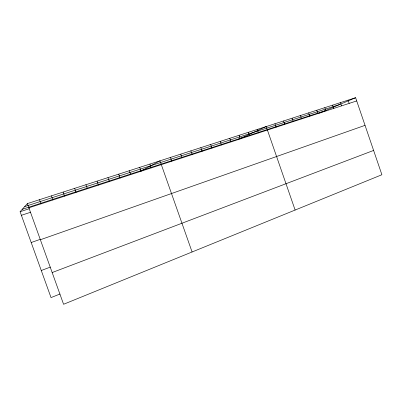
<?xml version="1.0" encoding="UTF-8"?>
<svg xmlns="http://www.w3.org/2000/svg" width="402" height="402" viewBox="0 0 402 402"><rect width="100%" height="100%" fill="white"/><g stroke="black" fill="none" stroke-linecap="round" stroke-linejoin="round"><path stroke-width="0.6" d="M27.371 203.608L63.581 304.279L381.9 174.734L355.609 97.721L27.371 203.608L20.1 211.713L51.029 297.586L60.034 294.003M140.233 171.443L159.976 160.83L192.086 251.984M237.361 139.78L266.204 126.56L295.118 210.05M319.424 113.143L355.609 97.721M52.17 272.546L373.609 150.438M41.275 270.506L50.361 267.099M31.2 242.527L40.361 239.301M40.371 239.748L365.041 125.349M21.391 215.296L30.632 212.251M22.251 209.316L325.077 110.731M28.884 207.809L356.71 100.932M20.1 211.713L29.351 208.693M24.708 206.578L339.926 104.404M51.416 195.849L52.893 199.98M39.502 199.693L40.994 203.859M85.938 184.714L87.37 188.739M74.626 188.362L76.078 192.422M63.124 192.076L64.586 196.171M129.298 170.724L130.675 174.624M118.726 174.136L120.118 178.066M107.982 177.604L109.389 181.563M97.053 181.126L98.475 185.121M149.916 164.076L151.268 167.91M139.69 167.373L141.057 171.237M190.88 150.861L192.181 154.569M180.754 154.127L182.066 157.87M170.453 157.448L171.78 161.222M229.758 138.318L231.009 141.911M220.276 141.378L221.542 144.996M210.638 144.484L211.914 148.137M200.844 147.645L202.131 151.328M257.31 129.429L258.526 132.941M248.27 132.348L249.501 135.881M239.089 135.308L240.331 138.871M292.078 118.213L293.254 121.62M283.586 120.952L284.772 124.384M274.963 123.736L276.159 127.193M324.786 107.666L325.921 110.967M316.796 110.243L317.937 113.57M308.681 112.861L309.831 116.213M300.445 115.515L301.606 118.897M348.072 100.153L349.177 103.384M340.424 102.621L341.539 105.877M332.665 105.123L333.786 108.404"/></g></svg>
